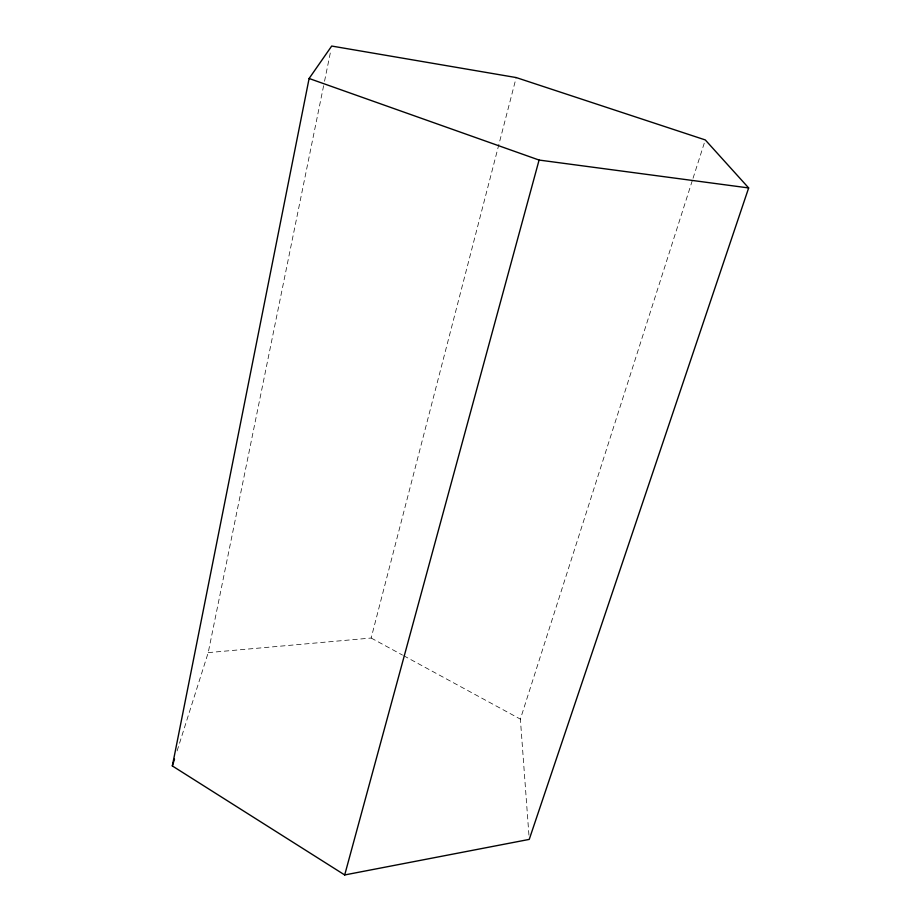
<?xml version="1.0" encoding="UTF-8"?>
<svg xmlns="http://www.w3.org/2000/svg" width="921" height="921" viewBox="0 0 921 921"><rect width="100%" height="100%" fill="white"/><g stroke="black" fill="none" stroke-linecap="round" stroke-linejoin="round"><path stroke-width="0.69" stroke-dasharray="4.61 3.45" d="M177.097 750.926L208.215 652.621L324.25 82.637M324.537 81.232L330.846 50.275M208.215 652.621L371.151 638.034L516.197 77.56M528.93 835.105L520.377 719.128L692.604 179.641M693.041 178.271L705.29 139.934M371.151 638.034L402.5 655.073M403.755 655.752L520.377 719.128"/><path stroke-width="1.38" d="M172.342 765.938L309.111 78.492L331.698 46.05L516.197 77.56L705.29 139.934L748.658 187.942L529.241 839.399L344.696 874.95L172.342 765.938L174.506 759.111M344.696 874.95L539.084 160.058L748.658 187.942M309.111 78.492L539.084 160.058"/></g></svg>
